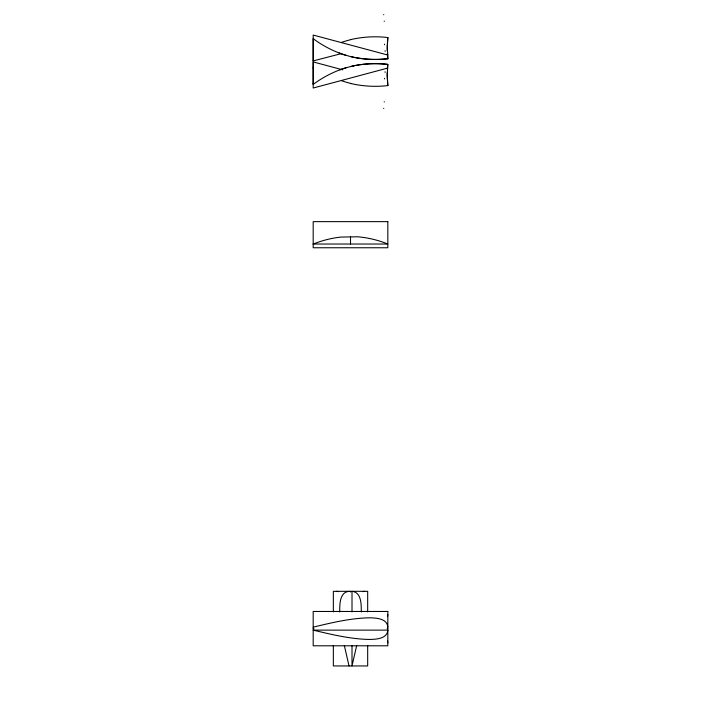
<?xml version="1.0" encoding="UTF-8"?>
<svg xmlns="http://www.w3.org/2000/svg" width="701" height="701" viewBox="0 0 701 701"><rect width="100%" height="100%" fill="white"/><g stroke="black" fill="none" stroke-linecap="round" stroke-linejoin="round"><path stroke-width="1.05" d="M313.172 67.848L313.189 83.507M342.736 69.837L313.189 61.916L313.172 68.093M313.189 38.818L313.189 61.022M387.162 72.799L387.828 85.645L387.18 76.628L387.819 64.361A109.321 109.321 0 0 0 353.374 65.876M361.278 611.955C361.313 604.753 361.576 592.222 352.007 591.32L352.007 611.868M387.303 69.241L387.811 64.422A108.576 108.576 0 0 0 350.956 66.402M387.539 616.635L387.828 614.453M387.171 50.691L387.828 37.442L387.18 46.459L387.819 55.02M356.686 645.507L352.007 665.95L352.007 645.402M313.189 60.908L341.177 53.67M387.828 68.041L313.189 88.037L313.189 61.916M313.189 627.141C331.582 622.76 350.176 618.221 369.173 617.809C375.876 617.914 387.224 618.291 387.828 627.141M349.019 591.32C339.442 592.222 339.705 604.753 339.748 611.955M362.505 591.609L364.686 591.32M313.189 244.027L387.828 244.027A103.38 103.38 0 0 0 357.694 236.789L340.949 237.069A104.107 104.107 0 0 0 313.207 244.071M313.189 628.631L313.995 628.631M387.136 628.631L387.828 628.631M336.331 591.32L338.513 591.609M349.019 665.95L344.331 645.507M350.956 56.685A108.576 108.576 0 0 0 387.819 58.682L387.819 58.753A109.321 109.321 0 0 1 353.374 57.219A96.782 96.782 0 0 1 343.832 54.59M387.811 58.665L387.303 53.846M387.811 85.531L387.819 85.592A108.576 108.576 0 0 1 350.956 83.55M387.539 640.626L387.828 642.817M313.189 84.295L313.189 83.401M387.828 58.779L387.828 55.046L313.189 35.05L313.189 61.171M367.675 611.842L367.675 591.32L333.343 591.32L333.343 611.842M367.675 645.428L367.675 665.95L333.343 665.95L333.343 645.428M350.509 236.561L350.509 244.027M350.509 591.32L350.509 592.003M350.956 39.536A108.576 108.576 0 0 1 387.819 37.539M350.973 39.624A96.782 96.782 0 0 0 343.832 41.631A109.321 109.321 0 0 0 341.466 42.384M346.171 55.405A108.576 108.576 0 0 1 313.251 38.704M385.112 71.73A57.868 1.428 -88.9 0 1 385.103 72.387M384.525 78.363A59.725 1.56 -88.8 0 1 384.525 78.898M383.745 14.537A58.63 1.498 88.9 0 1 383.745 14.791M384.244 21.074A56.325 1.437 88.8 0 1 384.244 21.398M343.814 54.652A109.321 109.321 0 0 1 339.153 52.978M350.973 83.472A96.782 96.782 0 0 1 343.832 81.456A109.321 109.321 0 0 1 341.466 80.711M313.251 84.383A108.576 108.576 0 0 1 346.171 67.69M353.392 65.938A96.782 96.782 0 0 0 343.832 68.505A109.321 109.321 0 0 0 339.924 69.82M385.103 50.7A57.868 1.428 88.9 0 1 385.112 51.357M384.525 44.189A59.725 1.56 88.8 0 1 384.525 44.724M383.745 108.296A58.63 1.498 -88.9 0 1 383.745 108.559M384.244 101.698A56.325 1.437 -88.8 0 1 384.244 102.013M387.828 630.129C387.224 638.979 375.876 639.347 369.173 639.452C350.176 639.04 331.582 634.51 313.189 630.129L387.828 630.129M387.828 221.639L313.189 221.639L313.189 247.76L387.828 247.76L387.828 221.639M387.828 611.465L313.189 611.465L313.189 645.796L387.828 645.796L387.828 611.465"/></g></svg>
